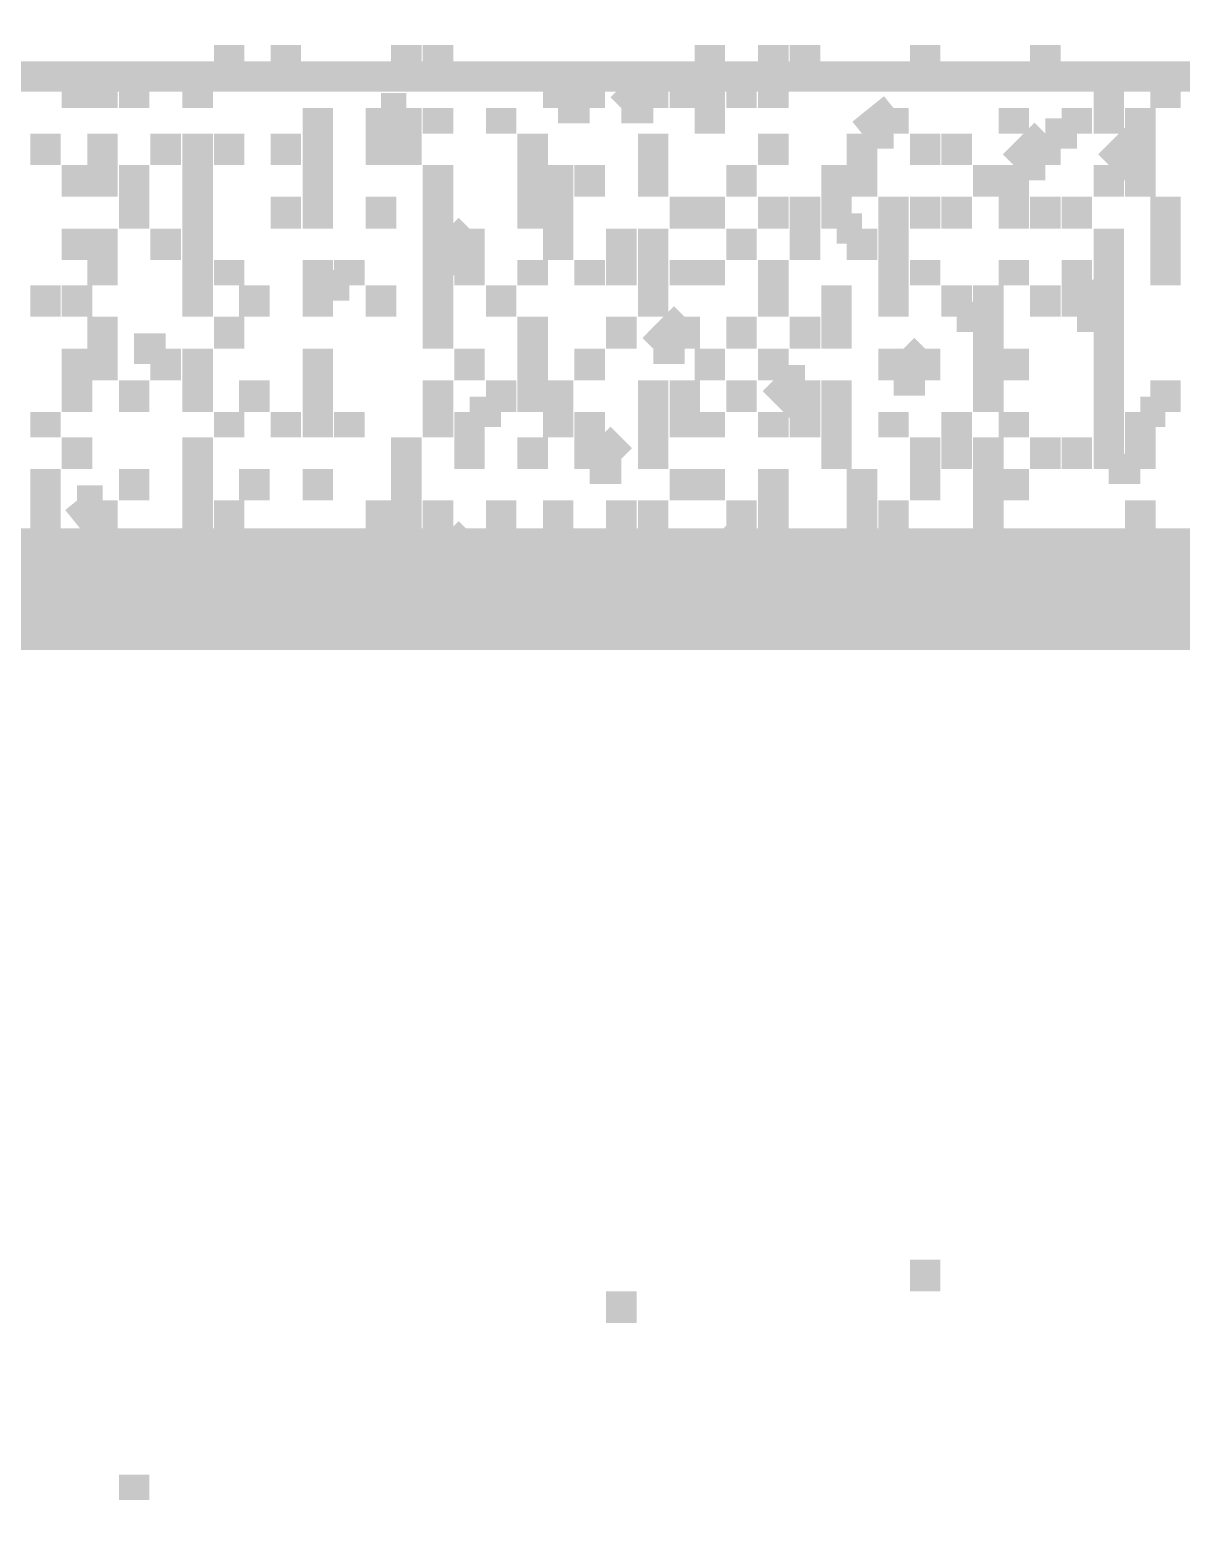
# Model space of a CAD drawing. Header units: millimetres. Extents: x 5 to 350, y 3 to 213.
# Drawn here: x 231.184 to 234.394, y 117.82 to 121.963 of the extents above; entities that cross this region are included whole.
import ezdxf

# ---------------------------------------------------------------- set-up
doc = ezdxf.new("R2010")
doc.units = ezdxf.units.MM
doc.layers.add('P', color=255, linetype='Continuous')

msp = doc.modelspace()

# ---------------------------------------------------------------- linework, layer by layer
at = {"layer": 'P'}
for points, const_width in [([(231.74, 121.832), (231.74, 121.92)], 0.085), ([(231.898, 121.832), (231.898, 121.92)], 0.085), ([(232.234, 121.832), (232.234, 121.92)], 0.085), ([(232.322, 121.832), (232.322, 121.92)], 0.085), ([(233.08, 121.832), (233.08, 121.92)], 0.085), ([(233.257, 121.832), (233.257, 121.92)], 0.085), ([(233.345, 121.832), (233.345, 121.92)], 0.085), ([(233.68, 121.832), (233.68, 121.92)], 0.085), ([(233.68, 121.832), (233.68, 121.92)], 0.085), ([(234.015, 121.832), (234.015, 121.92)], 0.085), ([(197.45, 121.832), (245.022, 121.832)], 0.085), ([(231.316, 121.744), (231.316, 121.832)], 0.085), ([(231.316, 121.744), (231.316, 121.832)], 0.085), ([(231.316, 121.744), (231.316, 121.832)], 0.085), ([(231.387, 121.744), (231.387, 121.832)], 0.085), ([(231.387, 121.744), (231.387, 121.832)], 0.085), ([(231.475, 121.744), (231.475, 121.832)], 0.085), ([(231.652, 121.744), (231.652, 121.832)], 0.085), ([(232.234, 121.832), (232.322, 121.832)], 0.085), ([(232.657, 121.744), (232.745, 121.832)], 0.085), ([(232.657, 121.744), (232.657, 121.832)], 0.085), ([(232.745, 121.744), (232.745, 121.832)], 0.085), ([(232.745, 121.744), (232.745, 121.832)], 0.085), ([(232.833, 121.744), (232.922, 121.832)], 0.085), ([(232.922, 121.744), (232.922, 121.832)], 0.085), ([(232.922, 121.744), (232.922, 121.832)], 0.085), ([(233.01, 121.744), (233.01, 121.832)], 0.085), ([(233.08, 121.744), (233.08, 121.832)], 0.085), ([(233.168, 121.744), (233.168, 121.832)], 0.085), ([(233.168, 121.744), (233.168, 121.832)], 0.085), ([(233.168, 121.744), (233.168, 121.832)], 0.085), ([(233.257, 121.744), (233.257, 121.832)], 0.085), ([(234.192, 121.744), (234.192, 121.832)], 0.085), ([(234.35, 121.744), (234.35, 121.832)], 0.085), ([(231.987, 121.673), (231.987, 121.744)], 0.085), ([(232.163, 121.744), (232.234, 121.744)], 0.085), ([(232.163, 121.744), (232.163, 121.673)], 0.085), ([(232.163, 121.673), (232.234, 121.744)], 0.085), ([(232.234, 121.673), (232.234, 121.744)], 0.085), ([(232.322, 121.673), (232.322, 121.744)], 0.085), ([(232.322, 121.673), (232.322, 121.744)], 0.085), ([(232.498, 121.673), (232.498, 121.744)], 0.085), ([(232.657, 121.744), (232.745, 121.744)], 0.085), ([(232.833, 121.744), (232.922, 121.744)], 0.085), ([(233.08, 121.673), (233.08, 121.744)], 0.085), ([(233.08, 121.673), (233.08, 121.744)], 0.085), ([(233.08, 121.673), (233.08, 121.744)], 0.085), ([(233.504, 121.673), (233.592, 121.744)], 0.085), ([(233.592, 121.673), (233.592, 121.744)], 0.085), ([(233.592, 121.673), (233.592, 121.744)], 0.085), ([(233.592, 121.673), (233.592, 121.744)], 0.085), ([(233.592, 121.673), (233.592, 121.744)], 0.085), ([(233.592, 121.673), (233.592, 121.744)], 0.085), ([(233.927, 121.673), (233.927, 121.744)], 0.085), ([(233.927, 121.673), (233.927, 121.744)], 0.085), ([(234.103, 121.673), (234.103, 121.744)], 0.085), ([(234.192, 121.673), (234.192, 121.744)], 0.085), ([(234.28, 121.673), (234.28, 121.744)], 0.085), ([(231.228, 121.585), (231.228, 121.673)], 0.085), ([(231.387, 121.585), (231.387, 121.673)], 0.085), ([(231.563, 121.585), (231.563, 121.673)], 0.085), ([(231.652, 121.585), (231.652, 121.673)], 0.085), ([(231.652, 121.585), (231.652, 121.673)], 0.085), ([(231.74, 121.585), (231.74, 121.673)], 0.085), ([(231.898, 121.585), (231.898, 121.673)], 0.085), ([(231.987, 121.585), (231.987, 121.673)], 0.085), ([(232.163, 121.585), (232.163, 121.673)], 0.085), ([(232.234, 121.585), (232.234, 121.673)], 0.085), ([(232.586, 121.585), (232.586, 121.673)], 0.085), ([(232.922, 121.585), (232.922, 121.673)], 0.085), ([(233.257, 121.585), (233.257, 121.673)], 0.085), ([(233.504, 121.673), (233.592, 121.673)], 0.085), ([(233.504, 121.585), (233.504, 121.673)], 0.085), ([(233.68, 121.585), (233.68, 121.673)], 0.085), ([(233.768, 121.585), (233.768, 121.673)], 0.085), ([(233.927, 121.585), (234.015, 121.673)], 0.085), ([(234.015, 121.673), (234.103, 121.673)], 0.085), ([(234.015, 121.673), (234.103, 121.673)], 0.085), ([(234.015, 121.585), (234.015, 121.673)], 0.085), ([(234.192, 121.585), (234.28, 121.673)], 0.085), ([(234.28, 121.585), (234.28, 121.673)], 0.085), ([(231.316, 121.497), (231.316, 121.585)], 0.085), ([(231.316, 121.497), (231.316, 121.585)], 0.085), ([(231.387, 121.497), (231.387, 121.585)], 0.085), ([(231.475, 121.497), (231.475, 121.585)], 0.085), ([(231.652, 121.497), (231.652, 121.585)], 0.085), ([(231.652, 121.497), (231.652, 121.585)], 0.085), ([(231.652, 121.497), (231.652, 121.585)], 0.085), ([(231.652, 121.497), (231.652, 121.585)], 0.085), ([(231.987, 121.497), (231.987, 121.585)], 0.085), ([(232.322, 121.497), (232.322, 121.585)], 0.085), ([(232.322, 121.497), (232.322, 121.585)], 0.085), ([(232.586, 121.497), (232.586, 121.585)], 0.085), ([(232.657, 121.497), (232.657, 121.585)], 0.085), ([(232.657, 121.497), (232.657, 121.585)], 0.085), ([(232.745, 121.497), (232.745, 121.585)], 0.085), ([(232.922, 121.497), (232.922, 121.585)], 0.085), ([(232.922, 121.497), (232.922, 121.585)], 0.085), ([(233.168, 121.497), (233.168, 121.585)], 0.085), ([(233.168, 121.497), (233.168, 121.585)], 0.085), ([(233.433, 121.497), (233.433, 121.585)], 0.085), ([(233.504, 121.497), (233.504, 121.585)], 0.085), ([(233.856, 121.497), (233.856, 121.585)], 0.085), ([(233.927, 121.585), (234.015, 121.585)], 0.085), ([(233.927, 121.497), (233.927, 121.585)], 0.085), ([(234.192, 121.585), (234.28, 121.585)], 0.085), ([(234.192, 121.497), (234.192, 121.585)], 0.085), ([(234.192, 121.497), (234.192, 121.585)], 0.085), ([(234.28, 121.497), (234.28, 121.585)], 0.085), ([(234.28, 121.497), (234.28, 121.585)], 0.085), ([(231.475, 121.408), (231.475, 121.497)], 0.085), ([(231.475, 121.408), (231.475, 121.497)], 0.085), ([(231.475, 121.408), (231.475, 121.497)], 0.085), ([(231.652, 121.408), (231.652, 121.497)], 0.085), ([(231.898, 121.408), (231.898, 121.497)], 0.085), ([(231.898, 121.408), (231.898, 121.497)], 0.085), ([(231.898, 121.408), (231.898, 121.497)], 0.085), ([(231.987, 121.408), (231.987, 121.497)], 0.085), ([(231.987, 121.408), (231.987, 121.497)], 0.085), ([(232.163, 121.408), (232.163, 121.497)], 0.085), ([(232.322, 121.408), (232.322, 121.497)], 0.085), ([(232.586, 121.497), (232.586, 121.408)], 0.085), ([(232.586, 121.408), (232.586, 121.497)], 0.085), ([(232.657, 121.408), (232.657, 121.497)], 0.085), ([(233.01, 121.408), (233.01, 121.497)], 0.085), ([(233.08, 121.408), (233.08, 121.497)], 0.085), ([(233.257, 121.408), (233.257, 121.497)], 0.085), ([(233.345, 121.408), (233.345, 121.497)], 0.085), ([(233.433, 121.408), (233.433, 121.497)], 0.085), ([(233.592, 121.408), (233.592, 121.497)], 0.085), ([(233.68, 121.408), (233.68, 121.497)], 0.085), ([(233.768, 121.408), (233.768, 121.497)], 0.085), ([(233.927, 121.408), (233.927, 121.497)], 0.085), ([(234.015, 121.408), (234.015, 121.497)], 0.085), ([(234.103, 121.408), (234.103, 121.497)], 0.085), ([(234.35, 121.408), (234.35, 121.497)], 0.085), ([(231.316, 121.32), (231.316, 121.408)], 0.085), ([(231.387, 121.32), (231.387, 121.408)], 0.085), ([(231.563, 121.32), (231.563, 121.408)], 0.085), ([(231.652, 121.32), (231.652, 121.408)], 0.085), ([(232.322, 121.32), (232.41, 121.408)], 0.085), ([(232.322, 121.32), (232.322, 121.408)], 0.085), ([(232.41, 121.32), (232.41, 121.408)], 0.085), ([(232.657, 121.32), (232.657, 121.408)], 0.085), ([(232.833, 121.32), (232.833, 121.408)], 0.085), ([(232.833, 121.32), (232.833, 121.408)], 0.085), ([(232.833, 121.32), (232.833, 121.408)], 0.085), ([(232.922, 121.32), (232.922, 121.408)], 0.085), ([(233.168, 121.32), (233.168, 121.408)], 0.085), ([(233.345, 121.32), (233.345, 121.408)], 0.085), ([(233.433, 121.408), (233.504, 121.408)], 0.085), ([(233.433, 121.408), (233.504, 121.408)], 0.085), ([(233.504, 121.32), (233.504, 121.408)], 0.085), ([(233.592, 121.32), (233.592, 121.408)], 0.085), ([(234.192, 121.32), (234.192, 121.408)], 0.085), ([(234.35, 121.32), (234.35, 121.408)], 0.085), ([(234.35, 121.32), (234.35, 121.408)], 0.085), ([(234.35, 121.32), (234.35, 121.408)], 0.085), ([(231.387, 121.25), (231.387, 121.32)], 0.085), ([(231.652, 121.25), (231.652, 121.32)], 0.085), ([(231.652, 121.32), (231.652, 121.25)], 0.085), ([(231.74, 121.25), (231.74, 121.32)], 0.085), ([(231.987, 121.25), (231.987, 121.32)], 0.085), ([(231.987, 121.25), (231.987, 121.32)], 0.085), ([(232.075, 121.25), (232.075, 121.32)], 0.085), ([(232.075, 121.25), (232.075, 121.32)], 0.085), ([(232.322, 121.32), (232.41, 121.32)], 0.085), ([(232.322, 121.25), (232.322, 121.32)], 0.085), ([(232.41, 121.25), (232.41, 121.32)], 0.085), ([(232.586, 121.25), (232.586, 121.32)], 0.085), ([(232.745, 121.25), (232.745, 121.32)], 0.085), ([(232.745, 121.25), (232.745, 121.32)], 0.085), ([(232.833, 121.25), (232.833, 121.32)], 0.085), ([(232.922, 121.25), (232.922, 121.32)], 0.085), ([(233.01, 121.25), (233.01, 121.32)], 0.085), ([(233.08, 121.25), (233.08, 121.32)], 0.085), ([(233.257, 121.25), (233.257, 121.32)], 0.085), ([(233.257, 121.25), (233.257, 121.32)], 0.085), ([(233.257, 121.25), (233.257, 121.32)], 0.085), ([(233.592, 121.25), (233.592, 121.32)], 0.085), ([(233.68, 121.25), (233.68, 121.32)], 0.085), ([(233.68, 121.25), (233.68, 121.32)], 0.085), ([(233.68, 121.25), (233.68, 121.32)], 0.085), ([(233.927, 121.25), (233.927, 121.32)], 0.085), ([(234.103, 121.25), (234.103, 121.32)], 0.085), ([(234.192, 121.25), (234.192, 121.32)], 0.085), ([(234.35, 121.25), (234.35, 121.32)], 0.085), ([(231.228, 121.162), (231.228, 121.25)], 0.085), ([(231.316, 121.162), (231.316, 121.25)], 0.085), ([(231.652, 121.162), (231.652, 121.25)], 0.085), ([(231.652, 121.162), (231.652, 121.25)], 0.085), ([(231.81, 121.162), (231.81, 121.25)], 0.085), ([(231.987, 121.25), (232.075, 121.25)], 0.085), ([(231.987, 121.25), (232.075, 121.25)], 0.085), ([(231.987, 121.162), (231.987, 121.25)], 0.085), ([(232.163, 121.162), (232.163, 121.25)], 0.085), ([(232.163, 121.162), (232.163, 121.25)], 0.085), ([(232.322, 121.162), (232.322, 121.25)], 0.085), ([(232.322, 121.162), (232.322, 121.25)], 0.085), ([(232.322, 121.162), (232.322, 121.25)], 0.085), ([(232.498, 121.162), (232.498, 121.25)], 0.085), ([(232.922, 121.25), (232.922, 121.162)], 0.085), ([(232.922, 121.162), (232.922, 121.25)], 0.085), ([(232.922, 121.162), (232.922, 121.25)], 0.085), ([(233.257, 121.162), (233.257, 121.25)], 0.085), ([(233.433, 121.162), (233.433, 121.25)], 0.085), ([(233.592, 121.162), (233.592, 121.25)], 0.085), ([(233.768, 121.162), (233.768, 121.25)], 0.085), ([(233.856, 121.162), (233.856, 121.25)], 0.085), ([(233.856, 121.162), (233.856, 121.25)], 0.085), ([(234.015, 121.162), (234.015, 121.25)], 0.085), ([(234.103, 121.162), (234.192, 121.25)], 0.085), ([(234.103, 121.162), (234.103, 121.25)], 0.085), ([(234.192, 121.162), (234.192, 121.25)], 0.085), ([(231.387, 121.073), (231.387, 121.162)], 0.085), ([(231.74, 121.073), (231.74, 121.162)], 0.085), ([(232.322, 121.073), (232.322, 121.162)], 0.085), ([(232.586, 121.073), (232.586, 121.162)], 0.085), ([(232.833, 121.073), (232.833, 121.162)], 0.085), ([(232.922, 121.073), (233.01, 121.162)], 0.085), ([(233.01, 121.073), (233.01, 121.162)], 0.085), ([(233.168, 121.073), (233.168, 121.162)], 0.085), ([(233.345, 121.073), (233.345, 121.162)], 0.085), ([(233.433, 121.073), (233.433, 121.162)], 0.085), ([(233.768, 121.162), (233.856, 121.162)], 0.085), ([(233.768, 121.162), (233.856, 121.162)], 0.085), ([(233.856, 121.073), (233.856, 121.162)], 0.085), ([(234.103, 121.162), (234.192, 121.162)], 0.085), ([(234.192, 121.073), (234.192, 121.162)], 0.085), ([(231.316, 120.985), (231.316, 121.073)], 0.085), ([(231.387, 120.985), (231.387, 121.073)], 0.085), ([(231.475, 121.073), (231.563, 121.073)], 0.085), ([(231.475, 121.073), (231.563, 121.073)], 0.085), ([(231.475, 121.073), (231.563, 121.073)], 0.085), ([(231.563, 120.985), (231.563, 121.073)], 0.085), ([(231.563, 120.985), (231.563, 121.073)], 0.085), ([(231.563, 120.985), (231.563, 121.073)], 0.085), ([(231.652, 120.985), (231.652, 121.073)], 0.085), ([(231.987, 120.985), (231.987, 121.073)], 0.085), ([(232.41, 120.985), (232.41, 121.073)], 0.085), ([(232.41, 120.985), (232.41, 121.073)], 0.085), ([(232.41, 120.985), (232.41, 121.073)], 0.085), ([(232.41, 120.985), (232.41, 121.073)], 0.085), ([(232.586, 120.985), (232.586, 121.073)], 0.085), ([(232.745, 120.985), (232.745, 121.073)], 0.085), ([(232.922, 121.073), (233.01, 121.073)], 0.085), ([(233.08, 120.985), (233.08, 121.073)], 0.085), ([(233.257, 120.985), (233.257, 121.073)], 0.085), ([(233.592, 120.985), (233.68, 121.073)], 0.085), ([(233.592, 120.985), (233.592, 121.073)], 0.085), ([(233.68, 120.985), (233.68, 121.073)], 0.085), ([(233.856, 120.985), (233.856, 121.073)], 0.085), ([(233.927, 120.985), (233.927, 121.073)], 0.085), ([(234.192, 120.985), (234.192, 121.073)], 0.085), ([(231.316, 120.897), (231.316, 120.985)], 0.085), ([(231.475, 120.897), (231.475, 120.985)], 0.085), ([(231.652, 120.897), (231.652, 120.985)], 0.085), ([(231.652, 120.897), (231.652, 120.985)], 0.085), ([(231.81, 120.897), (231.81, 120.985)], 0.085), ([(231.987, 120.897), (231.987, 120.985)], 0.085), ([(231.987, 120.897), (231.987, 120.985)], 0.085), ([(231.987, 120.897), (231.987, 120.985)], 0.085), ([(231.987, 120.897), (231.987, 120.985)], 0.085), ([(231.987, 120.897), (231.987, 120.985)], 0.085), ([(232.322, 120.897), (232.322, 120.985)], 0.085), ([(232.322, 120.897), (232.322, 120.985)], 0.085), ([(232.498, 120.897), (232.498, 120.985)], 0.085), ([(232.586, 120.897), (232.586, 120.985)], 0.085), ([(232.657, 120.897), (232.657, 120.985)], 0.085), ([(232.922, 120.897), (232.922, 120.985)], 0.085), ([(233.01, 120.897), (233.01, 120.985)], 0.085), ([(233.168, 120.897), (233.168, 120.985)], 0.085), ([(233.257, 120.985), (233.345, 120.985)], 0.085), ([(233.257, 120.985), (233.345, 120.897)], 0.085), ([(233.345, 120.897), (233.345, 120.985)], 0.085), ([(233.345, 120.897), (233.345, 120.985)], 0.085), ([(233.433, 120.897), (233.433, 120.985)], 0.085), ([(233.592, 120.985), (233.68, 120.985)], 0.085), ([(233.856, 120.897), (233.856, 120.985)], 0.085), ([(234.192, 120.897), (234.192, 120.985)], 0.085), ([(234.192, 120.897), (234.192, 120.985)], 0.085), ([(234.192, 120.897), (234.192, 120.985)], 0.085), ([(234.192, 120.897), (234.192, 120.985)], 0.085), ([(234.35, 120.897), (234.35, 120.985)], 0.085), ([(231.228, 120.826), (231.228, 120.897)], 0.085), ([(231.74, 120.826), (231.74, 120.897)], 0.085), ([(231.898, 120.826), (231.898, 120.897)], 0.085), ([(231.898, 120.826), (231.898, 120.897)], 0.085), ([(231.898, 120.826), (231.898, 120.897)], 0.085), ([(231.987, 120.826), (231.987, 120.897)], 0.085), ([(231.987, 120.826), (231.987, 120.897)], 0.085), ([(232.075, 120.826), (232.075, 120.897)], 0.085), ([(232.322, 120.826), (232.322, 120.897)], 0.085), ([(232.41, 120.897), (232.498, 120.897)], 0.085), ([(232.41, 120.897), (232.498, 120.897)], 0.085), ([(232.41, 120.826), (232.41, 120.897)], 0.085), ([(232.657, 120.826), (232.657, 120.897)], 0.085), ([(232.745, 120.826), (232.745, 120.897)], 0.085), ([(232.922, 120.826), (232.922, 120.897)], 0.085), ([(232.922, 120.826), (232.922, 120.897)], 0.085), ([(232.922, 120.826), (232.922, 120.897)], 0.085), ([(233.01, 120.826), (233.01, 120.897)], 0.085), ([(233.08, 120.826), (233.08, 120.897)], 0.085), ([(233.257, 120.826), (233.257, 120.897)], 0.085), ([(233.345, 120.826), (233.345, 120.897)], 0.085), ([(233.345, 120.826), (233.345, 120.897)], 0.085), ([(233.345, 120.826), (233.345, 120.897)], 0.085), ([(233.433, 120.826), (233.433, 120.897)], 0.085), ([(233.592, 120.826), (233.592, 120.897)], 0.085), ([(233.592, 120.826), (233.592, 120.897)], 0.085), ([(233.768, 120.826), (233.768, 120.897)], 0.085), ([(233.927, 120.826), (233.927, 120.897)], 0.085), ([(234.192, 120.826), (234.192, 120.897)], 0.085), ([(234.28, 120.897), (234.35, 120.897)], 0.085), ([(234.28, 120.897), (234.35, 120.897)], 0.085), ([(234.28, 120.826), (234.28, 120.897)], 0.085), ([(231.316, 120.738), (231.316, 120.826)], 0.085), ([(231.316, 120.738), (231.316, 120.826)], 0.085), ([(231.652, 120.738), (231.652, 120.826)], 0.085), ([(231.652, 120.738), (231.652, 120.826)], 0.085), ([(232.234, 120.738), (232.234, 120.826)], 0.085), ([(232.41, 120.738), (232.41, 120.826)], 0.085), ([(232.586, 120.738), (232.586, 120.826)], 0.085), ([(232.745, 120.738), (232.833, 120.826)], 0.085), ([(232.745, 120.738), (232.745, 120.826)], 0.085), ([(232.922, 120.738), (232.922, 120.826)], 0.085), ([(233.433, 120.738), (233.433, 120.826)], 0.085), ([(233.68, 120.738), (233.68, 120.826)], 0.085), ([(233.68, 120.738), (233.68, 120.826)], 0.085), ([(233.768, 120.738), (233.768, 120.826)], 0.085), ([(233.768, 120.738), (233.768, 120.826)], 0.085), ([(233.768, 120.738), (233.768, 120.826)], 0.085), ([(233.768, 120.738), (233.768, 120.826)], 0.085), ([(233.856, 120.738), (233.856, 120.826)], 0.085), ([(234.015, 120.738), (234.015, 120.826)], 0.085), ([(234.103, 120.738), (234.103, 120.826)], 0.085), ([(234.192, 120.738), (234.192, 120.826)], 0.085), ([(234.28, 120.738), (234.28, 120.826)], 0.085), ([(234.28, 120.738), (234.28, 120.826)], 0.085), ([(231.228, 120.65), (231.228, 120.738)], 0.085), ([(231.475, 120.65), (231.475, 120.738)], 0.085), ([(231.475, 120.65), (231.475, 120.738)], 0.085), ([(231.652, 120.65), (231.652, 120.738)], 0.085), ([(231.81, 120.65), (231.81, 120.738)], 0.085), ([(231.81, 120.65), (231.81, 120.738)], 0.085), ([(231.987, 120.65), (231.987, 120.738)], 0.085), ([(232.234, 120.65), (232.234, 120.738)], 0.085), ([(232.745, 120.738), (232.833, 120.738)], 0.085), ([(233.01, 120.65), (233.01, 120.738)], 0.085), ([(233.08, 120.65), (233.08, 120.738)], 0.085), ([(233.257, 120.65), (233.257, 120.738)], 0.085), ([(233.504, 120.65), (233.504, 120.738)], 0.085), ([(233.68, 120.738), (233.68, 120.65)], 0.085), ([(233.68, 120.65), (233.68, 120.738)], 0.085), ([(233.856, 120.65), (233.856, 120.738)], 0.085), ([(233.927, 120.65), (233.927, 120.738)], 0.085), ([(234.192, 120.738), (234.28, 120.738)], 0.085), ([(234.192, 120.738), (234.28, 120.738)], 0.085), ([(231.228, 120.562), (231.228, 120.65)], 0.085), ([(231.316, 120.65), (231.387, 120.65)], 0.085), ([(231.316, 120.65), (231.387, 120.562)], 0.085), ([(231.387, 120.562), (231.387, 120.65)], 0.085), ([(231.652, 120.562), (231.652, 120.65)], 0.085), ([(231.74, 120.562), (231.74, 120.65)], 0.085), ([(231.74, 120.562), (231.74, 120.65)], 0.085), ([(231.74, 120.562), (231.74, 120.65)], 0.085), ([(232.163, 120.562), (232.163, 120.65)], 0.085), ([(232.234, 120.562), (232.234, 120.65)], 0.085), ([(232.234, 120.562), (232.234, 120.65)], 0.085), ([(232.234, 120.562), (232.234, 120.65)], 0.085), ([(232.322, 120.562), (232.322, 120.65)], 0.085), ([(232.498, 120.562), (232.498, 120.65)], 0.085), ([(232.498, 120.562), (232.498, 120.65)], 0.085), ([(232.657, 120.562), (232.657, 120.65)], 0.085), ([(232.833, 120.562), (232.833, 120.65)], 0.085), ([(232.833, 120.562), (232.833, 120.65)], 0.085), ([(232.922, 120.562), (232.922, 120.65)], 0.085), ([(233.168, 120.562), (233.168, 120.65)], 0.085), ([(233.257, 120.562), (233.257, 120.65)], 0.085), ([(233.504, 120.562), (233.504, 120.65)], 0.085), ([(233.592, 120.562), (233.592, 120.65)], 0.085), ([(233.856, 120.562), (233.856, 120.65)], 0.085), ([(234.28, 120.562), (234.28, 120.65)], 0.085), ([(231.228, 120.562), (231.228, 120.474)], 0.085), ([(231.228, 120.474), (231.228, 120.562)], 0.085), ([(231.316, 120.474), (231.316, 120.562)], 0.085), ([(231.652, 120.474), (231.652, 120.562)], 0.085), ([(231.652, 120.474), (231.652, 120.562)], 0.085), ([(231.652, 120.474), (231.652, 120.562)], 0.085), ([(231.74, 120.474), (231.74, 120.562)], 0.085), ([(231.987, 120.474), (231.987, 120.562)], 0.085), ([(232.075, 120.474), (232.075, 120.562)], 0.085), ([(232.075, 120.474), (232.075, 120.562)], 0.085), ([(232.075, 120.474), (232.075, 120.562)], 0.085), ([(232.075, 120.474), (232.075, 120.562)], 0.085), ([(232.234, 120.474), (232.234, 120.562)], 0.085), ([(232.234, 120.474), (232.234, 120.562)], 0.085), ([(232.322, 120.474), (232.41, 120.562)], 0.085), ([(232.41, 120.474), (232.41, 120.562)], 0.085), ([(232.586, 120.474), (232.586, 120.562)], 0.085), ([(232.833, 120.474), (232.833, 120.562)], 0.085), ([(233.08, 120.474), (233.168, 120.562)], 0.085), ([(233.168, 120.474), (233.168, 120.562)], 0.085), ([(233.168, 120.474), (233.168, 120.562)], 0.085), ([(233.504, 120.474), (233.504, 120.562)], 0.085), ([(233.68, 120.474), (233.68, 120.562)], 0.085), ([(233.856, 120.474), (233.856, 120.562)], 0.085), ([(233.856, 120.474), (233.856, 120.562)], 0.085), ([(234.015, 120.474), (234.015, 120.562)], 0.085), ([(234.192, 120.474), (234.192, 120.562)], 0.085), ([(234.192, 120.474), (234.192, 120.562)], 0.085), ([(197.45, 120.403), (245.022, 120.403)], 0.339), ([(245.022, 120.403), (197.45, 120.403)], 0.339), ([(231.316, 120.403), (231.316, 120.474)], 0.085), ([(231.475, 120.403), (231.475, 120.474)], 0.085), ([(231.652, 120.403), (231.652, 120.474)], 0.085), ([(231.652, 120.403), (231.652, 120.474)], 0.085), ([(231.74, 120.403), (231.74, 120.474)], 0.085), ([(231.987, 120.403), (231.987, 120.474)], 0.085), ([(232.322, 120.474), (232.41, 120.474)], 0.085), ([(232.498, 120.403), (232.586, 120.474)], 0.085), ([(232.498, 120.403), (232.498, 120.474)], 0.085), ([(232.586, 120.403), (232.586, 120.474)], 0.085), ([(232.745, 120.403), (232.745, 120.474)], 0.085), ([(232.833, 120.403), (232.833, 120.474)], 0.085), ([(233.01, 120.403), (233.01, 120.474)], 0.085), ([(233.01, 120.403), (233.01, 120.474)], 0.085), ([(233.01, 120.403), (233.01, 120.474)], 0.085), ([(233.08, 120.403), (233.08, 120.474)], 0.085), ([(233.08, 120.474), (233.168, 120.474)], 0.085), ([(233.08, 120.403), (233.08, 120.474)], 0.085), ([(233.257, 120.403), (233.257, 120.474)], 0.085), ([(233.504, 120.403), (233.504, 120.474)], 0.085), ([(233.856, 120.403), (233.856, 120.474)], 0.085), ([(234.015, 120.474), (234.103, 120.474)], 0.085), ([(234.015, 120.403), (234.015, 120.474)], 0.085), ([(234.192, 120.403), (234.192, 120.474)], 0.085), ([(231.74, 120.403), (231.74, 120.315)], 0.085), ([(231.74, 120.315), (231.74, 120.403)], 0.085), ([(232.498, 120.403), (232.586, 120.403)], 0.085), ([(233.01, 120.403), (233.08, 120.403)], 0.085), ([(233.01, 120.403), (233.08, 120.403)], 0.085), ([(233.433, 120.315), (233.433, 120.403)], 0.085), ([(233.433, 120.315), (233.433, 120.403)], 0.085), ([(233.68, 118.445), (233.68, 118.533)], 0.085), ([(232.833, 118.357), (232.833, 118.445)], 0.085), ([(231.475, 117.863), (231.475, 117.934)], 0.085)]:
    msp.add_lwpolyline(points, dxfattribs=dict(at, const_width=const_width))

doc.saveas('drawing.dxf')
